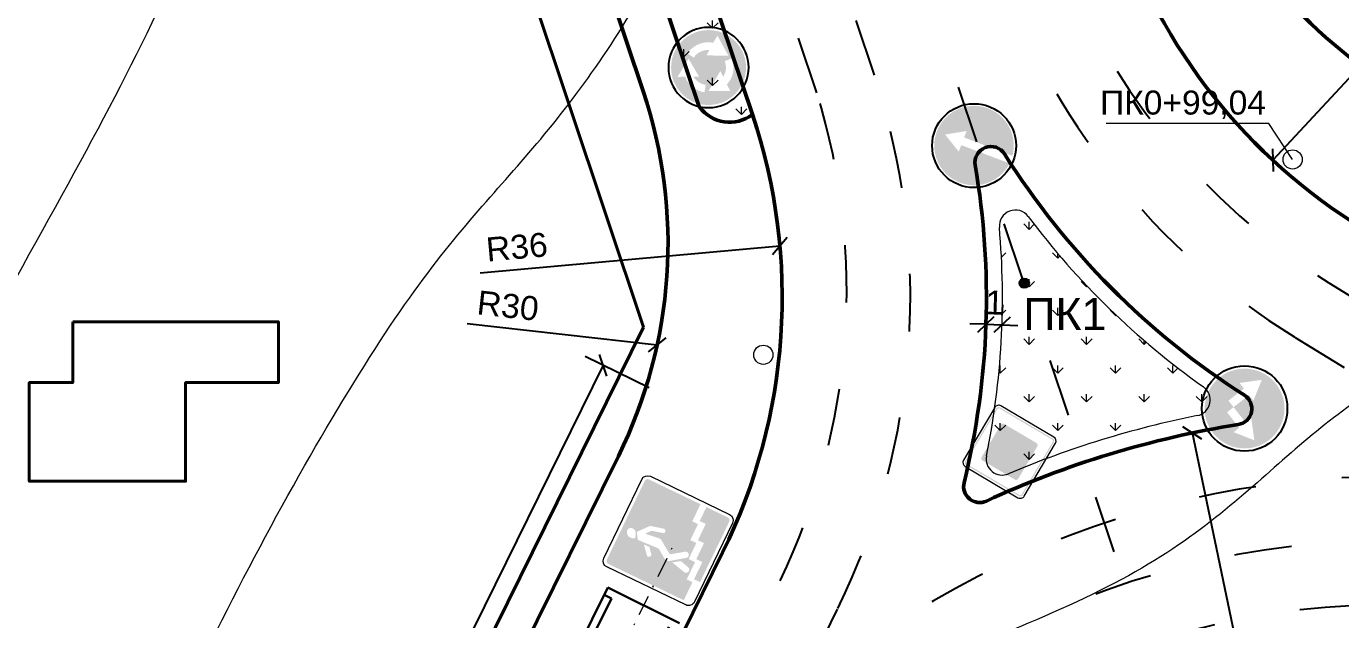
# Model space of a CAD drawing. Header units: millimetres. Extents: x -2123 to 34701, y -1286 to 835.
# Drawn here: x -73.4 to 8.7, y 377.9 to 415 of the extents above; entities that cross this region are included whole.
import ezdxf

# ---------------------------------------------------------------- set-up
doc = ezdxf.new("R2010")
doc.units = ezdxf.units.MM
doc.linetypes.add('ACAD_ISO03W100', pattern=[30, 12, -18])
doc.linetypes.add('DASHDOT', pattern=[25.4, 12.7, -6.35, 0, -6.35])
doc.layers.get('0').update_dxf_attribs({"lineweight": 15})
for name, color, linetype, lineweight in [('1 Відмітки', 7, 'Continuous', 25), ('2 Позначення', 80, 'Continuous', 20), ('Горизонталі', 7, 'Continuous', 18), ('Дор. Розм.', 7, 'Continuous', 50), ('Забудова', 40, 'Continuous', 40), ('поздовжній профіль', 250, 'Continuous', 15), ('Пішохідні переходи', 7, 'Continuous', 13), ('Текст', 7, 'Continuous', 15), ('Червоні лінії', 10, 'Continuous', 40)]:
    doc.layers.add(name, color=color, linetype=linetype, lineweight=lineweight)
for name, color, linetype in [('Дорожні знаки', 7, 'Continuous'), ('Осі', 164, 'Continuous'), ('Розмітка', 7, 'ACAD_ISO03W100')]:
    doc.layers.add(name, color=color, linetype=linetype)
doc.layers.add('Озелення', color=7, linetype='Continuous', lineweight=15, true_color=0x2bad00)
doc.styles.get("Standard").update_dxf_attribs({"font": 'arial.ttf'})
doc.dimstyles.new('ISO-25', dxfattribs={"dimtxt": 1.5, "dimasz": 1, "dimexe": 1.25, "dimexo": 0.625, "dimtad": 3, "dimtxsty": 'Standard', "dimblk": 'OBLIQUE', "dimcen": 2.5, "dimadec": 0, "dimazin": 0, "dimtfac": 1, "dimtmove": 1, "dimatfit": 3, "dimfxl": 1, "dimarcsym": 0})

# ---------------------------------------------------------------- blocks, each defined once
blk = doc.blocks.new('_Oblique')
at = {"color": 0, "linetype": 'ByBlock', "lineweight": -2}
blk.add_line((-0.5, -0.5), (0.5, 0.5), dxfattribs=at)
blk = doc.blocks.new('*D213')
at = {"layer": 'Defpoints', "color": 0, "lineweight": 20, "transparency": 16777216}
for p in [(-0.583, 389.597), (11.699, 330.868)]:
    blk.add_point(p, dxfattribs=at)
at = {"layer": 'Текст', "color": 0, "lineweight": -2, "transparency": 16777216}
blk.add_line((4.717, 364.255), (-0.583, 389.597), dxfattribs=at)
at = {"layer": 'Текст', "color": 0, "lineweight": -2, "transparency": 16777216, "rotation": 101.8117540692056}
blk.add_blockref('_Oblique', (-0.583, 389.597), dxfattribs=at)
at = {"layer": 'Текст', "color": 0, "transparency": 16777216, "insert": (5.584, 366.904), "char_height": 1.5, "attachment_point": 5, "rotation": 281.81175}
blk.add_mtext('R60', dxfattribs=at)
blk = doc.blocks.new('*D223')
at = {"layer": 'Defpoints', "color": 0, "transparency": 16777216}
for p in [(-63.806, 398.42), (-33.99, 395.109)]:
    blk.add_point(p, dxfattribs=at)
at = {"layer": 'Текст', "color": 0, "lineweight": -2, "transparency": 16777216}
blk.add_line((-45.86, 396.427), (-33.99, 395.109), dxfattribs=at)
at = {"layer": 'Текст', "color": 0, "lineweight": -2, "transparency": 16777216, "rotation": 353.6641130368559}
blk.add_blockref('_Oblique', (-33.99, 395.109), dxfattribs=at)
at = {"layer": 'Текст', "color": 0, "transparency": 16777216, "insert": (-43.307, 397.544), "char_height": 1.5, "attachment_point": 5, "rotation": 353.66411}
blk.add_mtext('R30', dxfattribs=at)
blk = doc.blocks.new('*D224')
at = {"layer": 'Defpoints', "color": 0, "lineweight": 20, "transparency": 16777216}
for p in [(-26.332, 401.282), (-62.188, 398.071)]:
    blk.add_point(p, dxfattribs=at)
at = {"layer": 'Текст', "color": 0, "lineweight": -2, "transparency": 16777216}
blk.add_line((-45.034, 399.607), (-26.332, 401.282), dxfattribs=at)
at = {"layer": 'Текст', "color": 0, "lineweight": -2, "transparency": 16777216, "rotation": 5.118190706992529}
blk.add_blockref('_Oblique', (-26.332, 401.282), dxfattribs=at)
at = {"layer": 'Текст', "color": 0, "transparency": 16777216, "insert": (-42.751, 401.209), "char_height": 1.5, "attachment_point": 5, "rotation": 5.11819}
blk.add_mtext('R36', dxfattribs=at)
blk = doc.blocks.new('*D226')
at = {"layer": 'Defpoints', "color": 0, "lineweight": 20, "transparency": 16777216}
for p in [(28.93, 433.024), (4.44, 406.638)]:
    blk.add_point(p, dxfattribs=at)
at = {"layer": 'Текст', "color": 0, "lineweight": -2, "transparency": 16777216}
blk.add_line((18.293, 421.563), (4.44, 406.638), dxfattribs=at)
at = {"layer": 'Текст', "color": 0, "lineweight": -2, "transparency": 16777216, "rotation": 227.1345425023328}
blk.add_blockref('_Oblique', (4.44, 406.638), dxfattribs=at)
at = {"layer": 'Текст', "color": 0, "transparency": 16777216, "insert": (15.629, 420.738), "char_height": 1.5, "attachment_point": 5, "rotation": 47.13454}
blk.add_mtext('R36', dxfattribs=at)
blk = doc.blocks.new('4-2-3')
h = blk.add_hatch(color=5)
h.paths.add_polyline_path([(3.55, 3.27), (3.45, 3.27, 0.409993), (0.23, 0, 1), (6.77, 0, 0.409993)])
h.paths.add_polyline_path([(1.47, 0.66), (1.88, 0.25), (3.02, 1.39), (3.5, 0.91), (3.98, 1.39), (5.12, 0.25), (5.53, 0.66), (6, -1.11), (4.23, -0.64), (4.64, -0.23), (3.5, 0.91), (2.36, -0.23), (2.77, -0.64), (1.01, -1.11)], flags=16)
at = {"color": 5}
blk.add_circle((3.5, 0), 3.5, dxfattribs=at)
blk = doc.blocks.new('4-2-1')
blk.add_hatch(color=5).paths.add_polyline_path([(1.41, 2.56), (4.46, -0.48), (4.87, -0.07), (5.33, -1.84), (3.57, -1.37), (3.98, -0.96), (0.93, 2.08, 19.482096)])
at = {"color": 5}
blk.add_circle((3.5, 0), 3.5, dxfattribs=at)
blk = doc.blocks.new('*D263')
at = {"layer": 'Defpoints', "color": 0, "transparency": 16777216}
for p in [(-33.927, 392.134), (-64.688, 338.381), (-61.257, 336.69)]:
    blk.add_point(p, dxfattribs=at)
at = {"layer": 'Текст', "color": 0, "lineweight": -2, "transparency": 16777216}
for p, q in [((-34.488, 392.41), (-38.479, 394.378)), ((-37.358, 393.825), (-64.688, 338.381)), ((-61.818, 336.966), (-65.809, 338.933))]:
    blk.add_line(p, q, dxfattribs=at)
for p, rotation in [((-37.358, 393.825), 63.76013394622103), ((-64.688, 338.381), 243.7601339462211)]:
    blk.add_blockref('_Oblique', p, dxfattribs=dict(at, rotation=rotation))
at = {"layer": 'Текст', "color": 0, "transparency": 16777216, "insert": (-52.392, 366.778), "char_height": 1.5, "attachment_point": 5, "rotation": 63.76013}
blk.add_mtext('61,81', dxfattribs=at)
blk = doc.blocks.new('4-3')
h = blk.add_hatch(color=5)
h.paths.add_polyline_path([(0.23, 0, 1), (6.77, 0, 1)])
h.paths.add_polyline_path([(2.02, 1.63), (2.14, 1.73), (2.25, 1.81), (2.38, 1.89), (2.55, 1.98), (2.69, 2.04), (2.81, 2.08), (2.92, 2.12), (3.06, 2.15), (3.14, 2.16), (3.25, 1.51), (3.13, 1.49), (2.96, 1.44), (2.82, 1.38), (2.69, 1.31), (2.6, 1.25), (2.51, 1.19), (2.4, 1.08), (2.3, 0.98), (2.22, 0.87), (2.18, 0.81), (2.68, 0.81), (1.75, -0.77), (0.79, 0.82), (1.48, 0.8), (1.52, 0.97), (1.59, 1.1), (1.68, 1.24), (1.8, 1.4), (1.92, 1.53)], flags=16)
h.paths.add_polyline_path([(3.49, 2.06), (5.4, 2.06), (5.1, 1.47), (5.2, 1.35), (5.32, 1.19), (5.44, 0.99), (5.55, 0.74), (5.61, 0.53), (5.65, 0.32), (5.67, 0.16), (5.68, -0.06), (5.65, -0.3), (5.6, -0.57), (5.54, -0.76), (5.52, -0.79), (4.91, -0.56), (4.96, -0.4), (5, -0.24), (5.01, -0.08), (5.01, 0.02), (5.01, 0.14), (4.99, 0.28), (4.97, 0.38), (4.91, 0.54), (4.86, 0.66), (4.82, 0.75), (4.78, 0.81), (4.53, 0.3)], flags=16)
h.paths.add_polyline_path([(2.21, -0.86), (2.31, -1), (2.49, -1.19), (2.68, -1.32), (2.95, -1.45), (3.21, -1.52), (3.34, -1.54), (3.56, -1.54), (3.57, -1.52), (3.31, -1.06), (5.23, -1.03), (4.27, -2.79), (3.91, -2.16), (3.74, -2.19), (3.37, -2.2), (3.11, -2.18), (2.75, -2.08), (2.54, -1.99), (2.3, -1.86), (2.1, -1.71), (1.89, -1.54), (1.77, -1.39), (1.65, -1.24)], flags=16)
at = {"color": 5}
blk.add_circle((3.5, 0), 3.5, dxfattribs=at)
blk = doc.blocks.new('*D305')
at = {"layer": 'Defpoints', "color": 0, "lineweight": 20, "transparency": 16777216}
for p in [(-13.468, 396.373), (-12.469, 396.338), (-12.468, 396.354)]:
    blk.add_point(p, dxfattribs=at)
at = {"layer": 'Текст', "color": 0, "lineweight": -2, "transparency": 16777216}
for p, q in [((-13.446, 396.997), (-13.424, 397.638)), ((-12.447, 396.962), (-12.424, 397.603)), ((-13.467, 396.388), (-14.467, 396.423)), ((-13.467, 396.388), (-12.468, 396.354)), ((-12.468, 396.354), (-11.469, 396.319))]:
    blk.add_line(p, q, dxfattribs=at)
for p, rotation in [((-13.467, 396.388), 358.0026798670199), ((-12.468, 396.354), 178.0026798670199)]:
    blk.add_blockref('_Oblique', p, dxfattribs=dict(at, rotation=rotation))
at = {"layer": 'Текст', "color": 0, "transparency": 16777216, "insert": (-12.92, 397.748), "char_height": 1.5, "attachment_point": 5, "rotation": 358.00268}
blk.add_mtext('1', dxfattribs=at)
blk = doc.blocks.new('6')
at = {"layer": '1 Відмітки', "transparency": 33554559}
h = blk.add_hatch(color=256, dxfattribs=at)
h.dxf.hatch_style = 1
edge = h.paths.add_edge_path()
edge.add_arc((-467.508, 342.132), 0.2, 0, 360)
at = {"layer": '1 Відмітки'}
blk.add_circle((-467.508, 342.132), 0.2, dxfattribs=at)
blk = doc.blocks.new('столб')
at = {"layer": 'поздовжній профіль', "color": 160}
for points in [[(-500, 0, 0, 0, 0), (-1000, 0, 350, 0, 0), (-1700, 0, 0, 0, 0)], [(500, 0, 0, 0, 0), (1000, 0, 350, 0, 0), (1700, 0, 0, 0, 0)]]:
    blk.add_lwpolyline(points, format="xyseb", dxfattribs=at)
blk.add_circle((0, 0), 500, dxfattribs=at)
blk = doc.blocks.new('sdfahgas')
h = blk.add_hatch(color=7)
edge = h.paths.add_edge_path(flags=16)
edge.add_line((6.61, 6.61), (0.16, 13.06))
edge.add_arc((0, 12.9), 0.223, 45, 135)
edge.add_line((-0.16, 13.06), (-6.61, 6.61))
edge.add_arc((-6.45, 6.45), 0.223, 135, 225)
edge.add_line((-6.61, 6.29), (-0.16, -0.16))
edge.add_arc((0, 0), 0.223, 225, 315)
edge.add_line((0.16, -0.16), (6.61, 6.29))
edge.add_arc((6.45, 6.45), 0.223, -45, 45)
edge = h.paths.add_edge_path()
edge.add_line((-0.28, 13.18), (-6.73, 6.73))
edge.add_arc((-6.45, 6.45), 0.393, 135, 225)
edge.add_line((-6.73, 6.17), (-0.28, -0.28))
edge.add_arc((0, 0), 0.393, 225, 315)
edge.add_line((0.28, -0.28), (6.73, 6.17))
edge.add_arc((6.45, 6.45), 0.393, -45, 45)
edge.add_line((6.73, 6.73), (0.28, 13.18))
edge.add_arc((0, 12.9), 0.393, 45, 135)
h = blk.add_hatch(color=7)
edge = h.paths.add_edge_path(flags=16)
edge.add_line((-0.15, 10.54), (-4.09, 6.6))
edge.add_arc((-3.94, 6.45), 0.217, 135, 225)
edge.add_line((-4.09, 6.3), (-0.15, 2.36))
edge.add_arc((0, 2.51), 0.217, 225, 315)
edge.add_line((0.15, 2.36), (4.09, 6.3))
edge.add_arc((3.94, 6.45), 0.217, -45, 45)
edge.add_line((4.09, 6.6), (0.15, 10.54))
edge.add_arc((0, 10.39), 0.217, 45, 135)
edge = h.paths.add_edge_path()
edge.add_arc((-3.94, 6.45), 0.375, 135, 225)
edge.add_line((-4.2, 6.19), (-0.27, 2.25))
edge.add_arc((0, 2.51), 0.375, 225, 315)
edge.add_line((0.27, 2.25), (4.2, 6.19))
edge.add_arc((3.94, 6.45), 0.375, -45, 45)
edge.add_line((4.2, 6.72), (0.27, 10.65))
edge.add_arc((0, 10.39), 0.375, 45, 135)
edge.add_line((-0.26, 10.65), (-4.2, 6.72))
blk.add_hatch(color=2).paths.add_polyline_path([(-4.11, 6.68), (-0.19, 10.6), (-0.04, 10.64), (0.11, 10.6), (0.19, 10.52), (4.07, 6.63), (4.14, 6.49), (4.12, 6.35), (4.05, 6.25), (0.13, 2.33), (0.04, 2.27), (-0.09, 2.27), (-0.2, 2.36), (-4.15, 6.31), (-4.19, 6.43), (-4.17, 6.57)])
at = {"color": 7}
for p, q in [((-0.48, 13.38), (-6.93, 6.93)), ((6.93, 6.93), (0.48, 13.38)), ((-6.93, 5.97), (-0.48, -0.48)), ((0.48, -0.48), (6.93, 5.97))]:
    blk.add_line(p, q, dxfattribs=at)
for centre, start, end in [((0, 12.9), 45, 135), ((-6.45, 6.45), 135, 225), ((6.45, 6.45), 315, 45), ((0, 0), 225, 315)]:
    blk.add_arc(centre, 0.675, start, end, dxfattribs=at)
blk = doc.blocks.new('5-17-1')
h = blk.add_hatch(color=5)
h.paths.add_polyline_path([(6.742, 3.041, 0.414214), (6.531, 3.252), (0.45, 3.252, 0.414214), (0.239, 3.041), (0.239, -0.931), (1.554, -0.931), (1.554, -1.375), (2.787, -1.375), (2.787, -1.842), (4.019, -1.842), (4.019, -2.334), (5.351, -2.334), (5.351, -2.777), (6.742, -2.777)])
h.paths.add_polyline_path([(4.433, 2.357), (4.396, 2.225), (4.345, 2.16), (4.264, 2.138), (4.116, 2.195), (3.933, 2.276), (3.869, 2.342), (3.804, 2.488), (3.796, 2.59), (3.796, 2.656), (3.848, 2.751), (3.891, 2.81), (3.994, 2.853), (4.104, 2.861), (4.228, 2.817), (4.382, 2.663), (4.425, 2.539)], flags=16)
h.paths.add_polyline_path([(4.34, 1.911), (4.348, 1.865), (4.268, 0.457, 0.163851), (4.319, 0.272), (4.714, -0.315, -0.317132), (4.706, -0.719), (4.029, -1.643, -0.900401), (3.638, -1.441), (4.259, -0.578, 0.312757), (4.26, -0.464), (3.66, 0.427, -0.184538), (3.612, 0.636), (3.75, 1.635), (3.409, 1.37), (3.375, 1.326), (3.358, 1.293), (3.164, 0.533), (3.134, 0.486), (3.073, 0.447), (3.025, 0.441), (2.96, 0.45), (2.908, 0.485), (2.881, 0.524), (2.867, 0.561), (2.872, 0.63), (3.113, 1.573), (3.824, 2.173), (3.864, 2.189), (3.901, 2.192), (3.948, 2.176), (4.307, 1.948)], flags=16)
h.paths.add_polyline_path([(5.071, 0.862), (5.095, 0.777), (5.074, 0.697), (5.013, 0.634), (4.932, 0.608), (4.846, 0.632), (4.435, 0.989), (4.455, 1.391)], flags=16)
h.paths.add_polyline_path([(4.726, -0.918), (4.98, -1.996, -0.855356), (4.551, -2.074), (4.384, -1.421)], flags=16)
h.paths.add_polyline_path([(5.129, -2.788), (3.798, -2.788), (3.798, -2.321), (2.565, -2.321), (2.565, -1.853), (1.308, -1.853), (1.308, -1.388), (0.239, -1.388), (0.239, -3.041, 0.414214), (0.45, -3.252), (5.12, -3.252)])
at = {"color": 5}
for p, q in [((0, 3.041), (0, -3.041)), ((6.531, 3.491), (0.45, 3.491)), ((6.981, -3.041), (6.981, 3.041)), ((0.45, -3.491), (6.531, -3.491))]:
    blk.add_line(p, q, dxfattribs=at)
for centre, start, end in [((0.45, 3.041), 90, 180), ((6.531, 3.041), 0, 90), ((0.45, -3.041), 180, 270), ((6.531, -3.041), 270, 0)]:
    blk.add_arc(centre, 0.45, start, end, dxfattribs=at)

msp = doc.modelspace()

# ---------------------------------------------------------------- hatches: boundary and pattern name
at = {"layer": 'Озелення'}
h = msp.add_hatch(dxfattribs=at)
h.set_pattern_fill('GRASS', color=0, scale=0.1)
edge = h.paths.add_edge_path()
edge.add_line((-55.252, 490.812), (-58.098, 489.86))
edge.add_line((-58.098, 489.86), (-31.369, 409.963))
edge.add_arc((-29.473, 411.388), 2.372, 216.93181, 306.93181)
edge.add_line((-28.048, 409.492), (-55.252, 490.812))
h = msp.add_hatch(dxfattribs=at)
h.set_pattern_fill('GRASS', color=0, scale=0.1)
h.paths.add_polyline_path([(-12.461, 403.088, 0.172898), (-12.63, 402.438, -0.07219), (-13.434, 388.169, 0.603288), (-12.064, 387.049, -0.019333), (-7.654, 388.716)])
h.paths.add_polyline_path([(-10.835, 403.127, 0.514255), (-12.461, 403.088), (-7.654, 388.716, -0.031309), (-0.279, 390.68, 0.657304), (0.104, 392.476, -0.077182)])

# ---------------------------------------------------------------- linework, layer by layer
at = {"color": 0, "lineweight": 30}
msp.add_line((-36.845, 379.269), (-37.291, 379.49), dxfattribs=at)
at = {"layer": '2 Позначення', "color": 0}
msp.add_lwpolyline([(5.676, 406.683), (4.196, 408.928), (-5.955, 408.927)], dxfattribs=at)
at = {"layer": 'Горизонталі', "color": 0}
for points, knots in [([(-50.59, 529.418), (-51.071, 528.896), (-55.252, 524.086), (-60.194, 513.565), (-74.375, 466.072), (-82.989, 448.36), (-98.234, 421.955), (-105.212, 403.722), (-109.263, 381.889), (-119.167, 367.933), (-140.263, 359.435), (-154.621, 355.588), (-170.651, 346.323), (-173.866, 344.819, 249), (-178.204, 334.38, 249), (-169.824, 321.496, 249), (-171.046, 309.727, 249), (-181.05, 296.285, 249), (-215.776, 276.236, 249), (-216.386, 275.884, 249), (-217.005, 275.527, 249), (-217.634, 275.167, 249), (-218.029, 274.94, 249), (-218.427, 274.712, 249), (-218.83, 274.482, 249)], [10.875411, 10.875411, 10.875411, 10.875411, 11, 12, 13, 14, 15, 16, 17, 18, 19, 20, 20, 20, 21, 22, 23, 24, 24, 24, 24.017573, 24.017573, 24.017573, 24.028612, 24.028612, 24.028612, 24.028612]), ([(95.551, 508.478), (89.987, 512.71), (75.298, 514.216), (55.304, 512.427), (35.449, 505.796), (33.26, 504.939), (10.751, 503.138), (-7.481, 503.138), (-24.363, 499.987), (-38.768, 488.733), (-45.746, 473.877), (-59.927, 426.383), (-68.541, 408.671), (-83.786, 382.266), (-90.764, 364.034), (-94.815, 342.2), (-104.719, 328.245), (-125.815, 319.746), (-140.173, 315.899), (-156.203, 306.635), (-159.418, 305.131, 249), (-163.756, 294.691, 249), (-155.376, 281.808, 249), (-156.598, 270.039, 249), (-166.602, 256.596, 249), (-201.328, 236.547, 249)], [3.25659, 3.25659, 3.25659, 3.25659, 4, 5, 6, 7, 8, 9, 10, 11, 12, 13, 14, 15, 16, 17, 18, 19, 20, 20, 20, 21, 22, 23, 24, 24, 24, 24]), ([(-155.213, 226.947), (-137.228, 237.331), (-120.488, 246.996), (-110.484, 260.439), (-109.262, 272.207), (-112.107, 282.824), (-112.107, 295.879), (-102.203, 308.934), (-84.196, 323.565), (-75.794, 338.118), (-70.668, 357.245), (-61.237, 378.711), (-49.314, 399.363), (-41.854, 406.822), (-33.776, 417.651), (-27.474, 434.533), (-18.02, 443.987), (5.501, 457.567), (21.148, 461.759), (35.763, 476.374), (51.607, 483.039), (65.3, 483.039), (74.116, 483.039), (81.63, 470.024), (90.998, 449.651), (102.815, 432.019), (115.945, 425.829), (128.211, 429.116), (139.392, 429.116), (143.626, 418.53), (143.626, 402.399), (139.499, 382.891), (134.997, 357.193), (131.621, 333.934), (122.898, 313.97), (116.083, 301.893), (113.274, 295.351)], [0, 0, 0, 0, 1, 2, 3, 4, 5, 6, 7, 8, 9, 10, 11, 12, 13, 14, 15, 16, 17, 18, 19, 20, 21, 22, 23, 24, 25, 26, 27, 28, 29, 30, 31, 32, 33, 33.826839, 33.826839, 33.826839, 33.826839]), ([(81.201, 219.063), (79.484, 220.657), (75.535, 225.386), (71.597, 235.271), (71.597, 249.901), (82.102, 264.532), (84.519, 273.555), (84.519, 290.98), (89.152, 308.271), (98.752, 324.898), (102.562, 339.119), (98.483, 346.184), (90.355, 364.134), (79.288, 376.889), (67.442, 383.728), (46.79, 395.651), (27.893, 398.835), (14.401, 395.22), (5.759, 388.893), (-2.4, 380.734), (-21.064, 373.7), (-35.882, 368.26), (-45.261, 358.882), (-49.387, 349.503), (-55.577, 332.996), (-65.604, 315.63), (-80.137, 301.097), (-87.077, 294.157), (-88.778, 290.417), (-87.652, 282.164), (-84.276, 278.6), (-79.739, 270.742), (-76.972, 260.416), (-79.024, 247.463), (-81.316, 238.909), (-84.651, 233.583), (-92.547, 229.024), (-101.908, 229.024), (-114.475, 229.024), (-126.292, 229.024), (-133.42, 229.024), (-143.549, 229.024), (-148.622, 228.28)], [3.429277, 3.429277, 3.429277, 3.429277, 4, 5, 6, 7, 8, 9, 10, 11, 12, 13, 14, 15, 16, 17, 18, 19, 20, 21, 22, 23, 24, 25, 26, 27, 28, 29, 30, 31, 32, 33, 34, 35, 36, 37, 38, 39, 40, 41, 42, 43, 43, 43, 43])]:
    msp.add_open_spline(points, degree=3, knots=knots, dxfattribs=at)
at = {"layer": 'Дор. Розм.', "color": 0}
for p, q in [((-28.048, 409.492), (-55.252, 490.812)), ((-31.369, 409.963), (-58.098, 489.86)), ((-34.864, 410.955), (-60.943, 488.908)), ((-61.965, 336.389), (-36.413, 388.16)), ((-53.797, 333.733), (-29.906, 382.137))]:
    msp.add_line(p, q, dxfattribs=at)
for centre, radius, start, end in [((27.692, 436.724), 30, 198.49686, 238.34354), ((28.93, 433.024), 36, 198.49686, 238.34354), ((-63.315, 401.437), 30, 333.73078, 18.49686), ((-29.473, 411.388), 2.372, 216.93181, 306.93181), ((-62.188, 398.071), 36, 333.73078, 18.49686), ((-13.156, 406.494), 1, 32.22642, 189.74655), ((28.928, 433.024), 48.749, 212.22642, 237.40128), ((-62.19, 398.072), 48.752, 346.25881, 9.74655), ((2.126, 391.112), 1, 279.02873, 57.40128), ((11.699, 330.868), 60, 99.02873, 114.77374), ((-13.862, 386.254), 1, 166.25881, 294.77374)]:
    msp.add_arc(centre, radius, start, end, dxfattribs=at)
at = {"layer": 'Дор. Розм.', "color": 0, "lineweight": 20}
for centre, radius, start, end in [((-11.634, 402.526), 1, 36.93843, 185.0348), ((28.928, 433.024), 49.749, 216.93843, 234.59217), ((-62.19, 398.072), 49.752, 348.5188, 5.0348), ((-0.475, 391.661), 1, 281.32381, 54.59217), ((11.699, 330.868), 61, 101.32381, 112.92717), ((-12.454, 387.97), 1, 168.5188, 292.92717)]:
    msp.add_arc(centre, radius, start, end, dxfattribs=at)
at = {"layer": 'Забудова', "color": 0}
msp.add_lwpolyline([(-70.48, 396.543), (-70.48, 392.742), (-73.192, 392.742), (-73.192, 386.588), (-63.428, 386.588), (-63.428, 392.742), (-57.641, 392.742), (-57.641, 396.543)], close=True, dxfattribs=at)
at = {"layer": 'Осі', "color": 0, "linetype": 'ACAD_ISO03W100', "ltscale": 0.3}
msp.add_lwpolyline([(113.981, 31.277), (51.637, 211.482), (-43.161, 494.857)], dxfattribs=at)
at = {"layer": 'Пішохідні переходи', "color": 0, "linetype": 'DASHDOT', "ltscale": 0.1}
msp.add_line((-55.019, 338.048), (-32.834, 382.861), dxfattribs=at)
at = {"layer": 'Пішохідні переходи', "color": 0, "lineweight": 30}
for q in [(-48.373, 357.101), (-32.59, 377.721)]:
    msp.add_line((-37.069, 379.938), q, dxfattribs=at)
msp.add_lwpolyline([(-36.845, 379.269), (-47.706, 357.329), (-44.121, 355.554), (-33.26, 377.495)], dxfattribs=at)
at = {"layer": 'Розмітка', "color": 0, "ltscale": 0.3}
for p, q in [((7.937, 398.976), (70.577, 360.354)), ((5.837, 395.571), (21.297, 386.039))]:
    msp.add_line(p, q, dxfattribs=at)
at = {"layer": 'Розмітка', "color": 0}
msp.add_line((-25.731, 372.521), (-22.733, 378.597), dxfattribs=at)
at = {"layer": 'Розмітка', "color": 0, "ltscale": 0.3}
for points in [[(-20.432, 411.941), (-47.666, 493.35)], [(-24.018, 410.84), (-51.222, 492.16)]]:
    msp.add_lwpolyline(points, dxfattribs=at)
msp.add_lwpolyline([(-208.32, 306.987), (-170.372, 309.596, -0.017163), (-168.314, 309.667), (-86.079, 309.667, 0.285475), (-50.21, 331.963), (-26.319, 380.367)], format="xyb", dxfattribs=at)
for centre, radius, start, end in [((30.41, 434.691), 42.198, 200.00544, 237.81983), ((28.928, 433.024), 43.999, 198.63396, 238.29696), ((-62.187, 398.071), 43.999, 333.77238, 18.37577), ((-63.886, 398.528), 41.726, 334.19944, 17.16137), ((11.699, 330.868), 56, 80.13144, 131.94356), ((11.699, 330.868), 52, 17.40034, 198.51424), ((11.699, 330.868), 48, 17.17522, 198.58059)]:
    msp.add_arc(centre, radius, start, end, dxfattribs=at)
at = {"layer": 'Червоні лінії', "color": 0}
for p, q in [((-34.836, 396.213), (-65.352, 487.433)), ((-68.829, 327.34), (-34.836, 396.213))]:
    msp.add_line(p, q, dxfattribs=at)

# ---------------------------------------------------------------- block references
at = {"color": 0}
for name, p, xscale, yscale, zscale, rotation in [('столб', (5.676, 406.683), 0.001200000000244471, 0.001200000000244471, 0.001200000000244471, 153.4005172523977), ('столб', (-27.365, 394.485), 0.001200000000244472, 0.001200000000244472, 0.001200000000244472, 89.22480644271343), ('sdfahgas', (-11.324, 385.801), 0.42, 0.42, 0.42, 14.42584217489953)]:
    msp.add_blockref(name, p, dxfattribs=dict(at, xscale=xscale, yscale=yscale, zscale=zscale, rotation=rotation))
at = {"color": 0, "linetype": 'Continuous', "xscale": -0.9, "yscale": 0.9, "zscale": 0.9, "rotation": 64.28679912949134}
msp.add_blockref('5-17-1', (-31.951, 385.703), dxfattribs=at)
at = {"layer": '1 Відмітки', "color": 0, "xscale": 1.5, "yscale": 1.5, "zscale": 1.5}
msp.add_blockref('6', (690.182, -114.24), dxfattribs=at)
at = {"layer": 'Дорожні знаки', "color": 0, "linetype": 'Continuous'}
for name, p, xscale, yscale, zscale, rotation in [('4-3', (-33.288, 412.426), -0.7155104595155694, 0.7155104595155694, 0.7155104595155694, 180), ('4-2-1', (-11.818, 408.618), 0.74844, 0.74844, 0.74844, 204.1506796674218), ('4-2-3', (2.357, 388.479), 0.7620479999998088, 0.7620479999998088, 0.7620479999998088, 83.0944719024721)]:
    msp.add_blockref(name, p, dxfattribs=dict(at, xscale=xscale, yscale=yscale, zscale=zscale, rotation=rotation))

# ---------------------------------------------------------------- texts
at = {"layer": '1 Відмітки', "color": 0, "insert": (-6.343, 410.988), "char_height": 1.5, "attachment_point": 1, "rotation": 0.00412}
msp.add_mtext_dynamic_manual_height_columns('ПК0+99,04', width=7.02543, gutter_width=12.5, heights=[0], dxfattribs=at)
at = {"layer": '1 Відмітки', "color": 0, "insert": (-11.14, 398.031), "char_height": 2, "attachment_point": 1}
msp.add_mtext_dynamic_manual_height_columns('ПК1', width=7.02543, gutter_width=12.5, heights=[0], dxfattribs=at)

# ---------------------------------------------------------------- dimensions: what is measured, and where the dimension line sits
at = {"layer": 'Текст', "color": 0}
for center, mpoint, picture, middle in [((28.93, 433.024), (4.44, 406.638), '*D226', (16.649, 419.792)), ((-62.188, 398.071), (-26.332, 401.282), '*D224', (-42.627, 399.823)), ((-63.806, 398.42), (-33.99, 395.109), '*D223', (-43.46, 396.161)), ((11.699, 330.868), (-0.583, 389.597), '*D213', (4.222, 366.619))]:
    dim = msp.add_radius_dim(center=center, mpoint=mpoint, dimstyle='ISO-25', dxfattribs=at)
    dim.commit()
    dim.dimension.update_dxf_attribs({"geometry": picture, "text_midpoint": middle, "dimtype": 164})
for base, p1, p2, angle, picture, middle in [((-12.468, 396.354), (-13.468, 396.373), (-12.469, 396.338), 358.00268, '*D305', (-12.968, 396.371)), ((-64.688, 338.381), (-33.927, 392.134), (-61.257, 336.69), 243.76013, '*D263', (-51.023, 366.103))]:
    dim = msp.add_linear_dim(base=base, p1=p1, p2=p2, angle=angle, dimstyle='ISO-25', dxfattribs=at)
    dim.commit()
    dim.dimension.update_dxf_attribs({"geometry": picture, "text_midpoint": middle, "dimtype": 161})

doc.saveas('drawing.dxf')
